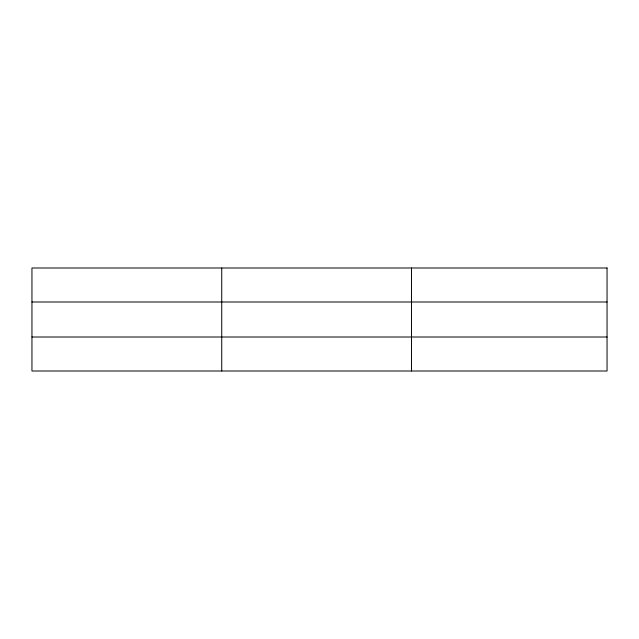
<?xml version="1.0" encoding="UTF-8"?>
<svg xmlns="http://www.w3.org/2000/svg" width="639" height="639" viewBox="0 0 639 639"><rect width="100%" height="100%" fill="white"/><g stroke="black" fill="none" stroke-linecap="round" stroke-linejoin="round"><path stroke-width="0.96" d="M221.733 371.003L221.733 267.997M411.516 371.003L411.516 267.997M31.95 301.991L607.05 301.991M31.95 337.009L607.05 337.009M607.05 267.997L607.05 371.003L31.95 371.003L31.95 267.997L607.05 267.997"/></g></svg>
